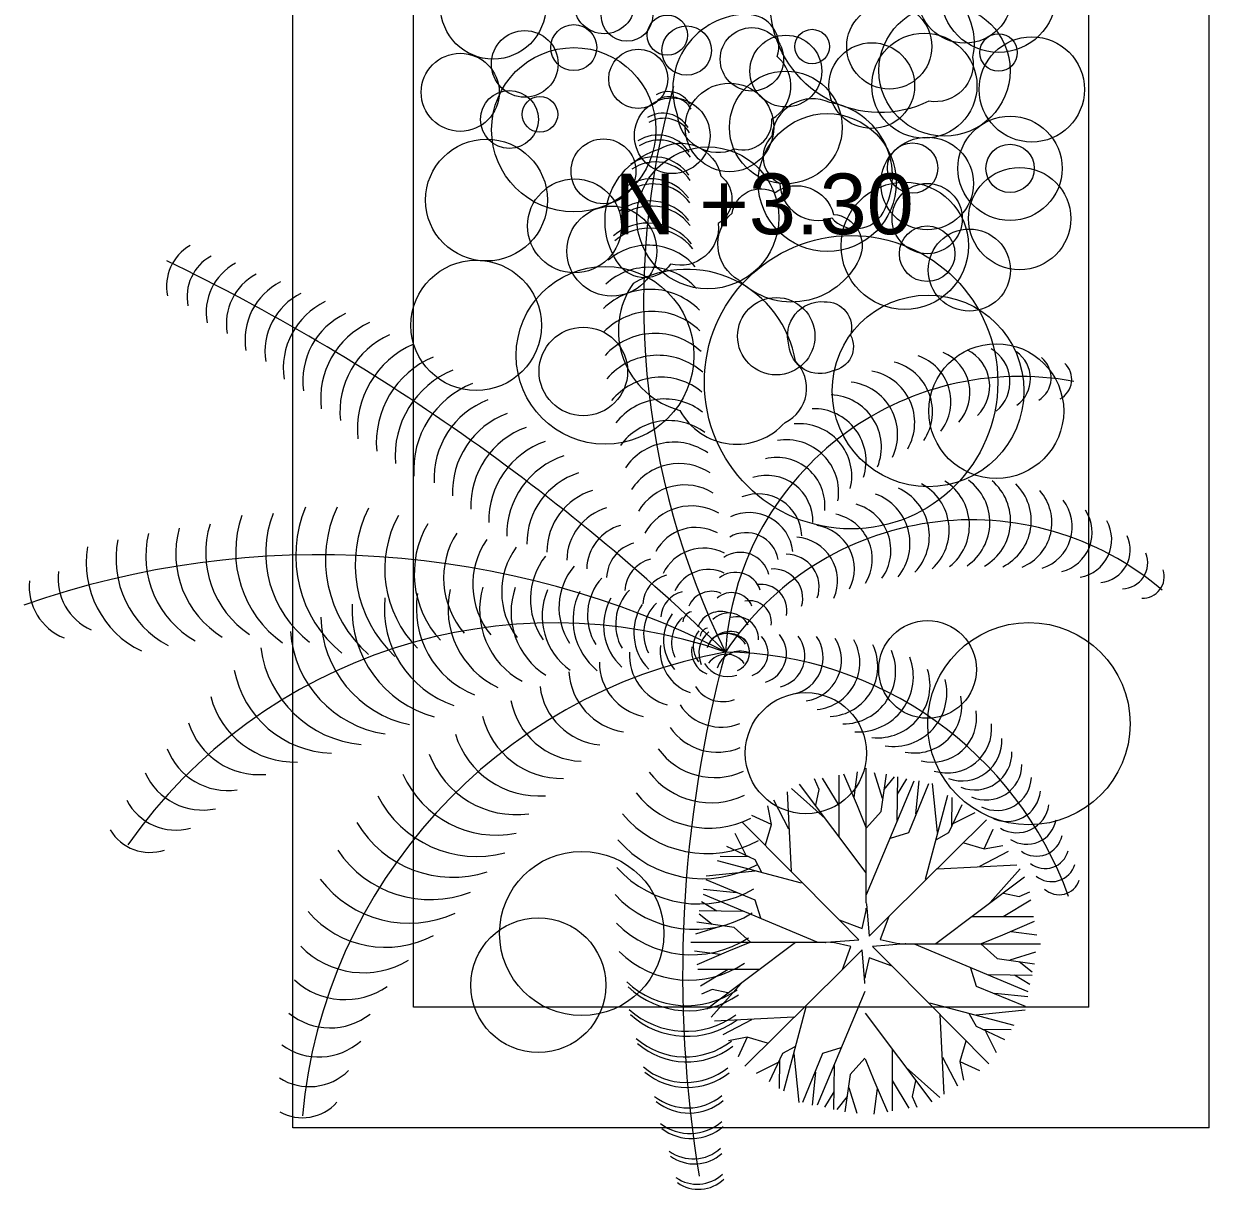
# Model space of a CAD drawing. Header units: millimetres. Extents: x 19901 to 42199, y 14545 to 21214.
# Drawn here: x 26856.83 to 26902.11, y 20127.71 to 20172.23 of the extents above; entities that cross this region are included whole.
import ezdxf

# ---------------------------------------------------------------- set-up
doc = ezdxf.new("R2010")
doc.units = ezdxf.units.MM
for name, color, linetype, lineweight in [('PROIEZIONI', 145, 'Continuous', 13), ('VEGETAZIONE', 94, 'Continuous', 5), ('Wall', 7, 'Continuous', 20)]:
    doc.layers.add(name, color=color, linetype=linetype, lineweight=lineweight)
doc.styles.add('ARCHI', font='Arial.ttf')

msp = doc.modelspace()

# ---------------------------------------------------------------- linework, layer by layer
at = {"layer": 'PROIEZIONI'}
for p, q in [((26867.107, 20130.058), (26867.107, 20349.058)), ((26902.107, 20130.058), (26902.107, 20349.058)), ((26871.71, 20134.664), (26871.71, 20344.455)), ((26897.504, 20134.664), (26897.504, 20344.455)), ((26897.504, 20134.664), (26871.71, 20134.664)), ((26902.107, 20130.058), (26867.107, 20130.058))]:
    msp.add_line(p, q, dxfattribs=at)
at = {"layer": 'VEGETAZIONE'}
for p, q in [((26887.973, 20141.156), (26887.973, 20143.529)), ((26888.674, 20142.352), (26888.153, 20143.564)), ((26888.544, 20142.672), (26888.674, 20143.657)), ((26889.009, 20138.656), (26889.009, 20143.797)), ((26889.625, 20142.64), (26889.322, 20143.618)), ((26889.578, 20142.135), (26889.782, 20143.569)), ((26889, 20139.798), (26886.458, 20143.179)), ((26887.207, 20142.975), (26887.028, 20143.389)), ((26887.973, 20142.369), (26887.338, 20143.418)), ((26889.019, 20138.974), (26890.838, 20143.308)), ((26889.689, 20142.982), (26890.086, 20143.471)), ((26890.185, 20141.793), (26890.214, 20143.471)), ((26890.196, 20142.803), (26890.552, 20143.39)), ((26890.628, 20141.337), (26891.397, 20143.211)), ((26890.902, 20142.054), (26891.03, 20143.308)), ((26891.73, 20141.337), (26891.537, 20143.211)), ((26886.148, 20139.862), (26886.002, 20142.894)), ((26887.436, 20141.873), (26886.148, 20143.022)), ((26887.077, 20142.381), (26887.207, 20142.975)), ((26891.269, 20139.56), (26892.126, 20142.771)), ((26892.272, 20141.565), (26892.289, 20142.673)), ((26885.382, 20141.646), (26885.252, 20142.352)), ((26886.051, 20141.471), (26885.48, 20142.573)), ((26889, 20141.535), (26888.674, 20142.352)), ((26892.161, 20141.337), (26892.668, 20142.412)), ((26887.973, 20137.997), (26884.274, 20141.728)), ((26884.633, 20141.984), (26884.633, 20141.984)), ((26885.382, 20141.646), (26884.633, 20141.984)), ((26889.019, 20141.516), (26889.578, 20142.135)), ((26889.864, 20138.126), (26893.595, 20141.825)), ((26892.353, 20141.695), (26893.164, 20142.102)), ((26884.405, 20140.486), (26883.997, 20141.296)), ((26885.154, 20140.865), (26885.382, 20141.646)), ((26889.928, 20141.125), (26890.628, 20141.337)), ((26891.683, 20141.076), (26892.161, 20141.337)), ((26893.514, 20140.717), (26893.852, 20141.467)), ((26893.852, 20141.467), (26893.852, 20141.467)), ((26892.732, 20140.946), (26893.514, 20140.717)), ((26893.514, 20140.717), (26894.219, 20140.848)), ((26884.535, 20140.404), (26883.427, 20140.422)), ((26884.763, 20140.294), (26883.688, 20140.801)), ((26893.339, 20140.049), (26894.441, 20140.62)), ((26886.539, 20139.402), (26883.329, 20140.259)), ((26885.024, 20139.815), (26884.763, 20140.294)), ((26891.73, 20139.952), (26894.761, 20140.098)), ((26893.741, 20138.664), (26894.889, 20139.952)), ((26884.763, 20139.862), (26882.889, 20139.67)), ((26884.763, 20138.76), (26882.889, 20139.53)), ((26891.665, 20137.1), (26895.047, 20139.642)), ((26884.046, 20139.034), (26882.792, 20139.163)), ((26894.248, 20139.023), (26894.843, 20138.892)), ((26894.843, 20138.892), (26895.257, 20139.072)), ((26883.297, 20138.329), (26882.71, 20138.684)), ((26887.126, 20137.151), (26882.792, 20138.97)), ((26884.975, 20138.061), (26884.763, 20138.76)), ((26889.01, 20138.62), (26889.112, 20137.377)), ((26894.236, 20138.126), (26895.286, 20138.762)), ((26884.307, 20138.317), (26882.629, 20138.346)), ((26883.117, 20137.822), (26882.629, 20138.218)), ((26888.853, 20137.676), (26888.999, 20138.361)), ((26889.112, 20137.377), (26889.864, 20138.126)), ((26889.864, 20138.126), (26889.543, 20137.247)), ((26893.024, 20138.126), (26895.397, 20138.126)), ((26883.46, 20137.757), (26882.482, 20137.454)), ((26883.965, 20137.711), (26882.531, 20137.915)), ((26884.584, 20137.151), (26883.965, 20137.711)), ((26888.723, 20137.244), (26887.973, 20137.997)), ((26887.973, 20137.997), (26888.853, 20137.676)), ((26894.219, 20137.426), (26895.432, 20137.947)), ((26887.48, 20137.143), (26888.723, 20137.244)), ((26889.543, 20137.247), (26890.228, 20137.101)), ((26893.403, 20137.1), (26894.219, 20137.426)), ((26894.54, 20137.556), (26895.525, 20137.426)), ((26887.444, 20137.142), (26882.303, 20137.142)), ((26883.428, 20136.676), (26882.442, 20136.807)), ((26883.748, 20136.807), (26882.536, 20136.285)), ((26886.302, 20137.132), (26882.92, 20134.59)), ((26884.564, 20137.132), (26883.748, 20136.807)), ((26888.424, 20136.986), (26887.739, 20137.132)), ((26888.103, 20136.106), (26888.424, 20136.986)), ((26888.855, 20136.855), (26888.103, 20136.106)), ((26888.957, 20135.612), (26888.855, 20136.855)), ((26890.488, 20137.089), (26889.244, 20136.988)), ((26889.244, 20136.988), (26889.994, 20136.236)), ((26890.32, 20137.091), (26895.665, 20137.091)), ((26890.841, 20137.081), (26895.176, 20135.262)), ((26893.383, 20137.081), (26894.002, 20136.522)), ((26894.508, 20136.475), (26895.485, 20136.778)), ((26889.114, 20136.557), (26888.968, 20135.872)), ((26889.994, 20136.236), (26889.114, 20136.557)), ((26894.002, 20136.522), (26895.436, 20136.317)), ((26894.85, 20136.411), (26895.339, 20136.014)), ((26884.943, 20136.106), (26882.571, 20136.106)), ((26883.731, 20136.106), (26882.681, 20135.47)), ((26888.103, 20136.106), (26884.372, 20132.407)), ((26889.994, 20136.236), (26893.693, 20132.505)), ((26892.992, 20136.172), (26893.204, 20135.472)), ((26893.66, 20135.915), (26895.339, 20135.886)), ((26894.671, 20135.904), (26895.257, 20135.548)), ((26884.226, 20135.568), (26883.078, 20134.281)), ((26893.204, 20135.472), (26895.078, 20134.703)), ((26883.124, 20135.34), (26882.711, 20135.161)), ((26883.719, 20135.21), (26883.124, 20135.34)), ((26888.949, 20135.259), (26887.13, 20130.924)), ((26893.921, 20135.198), (26895.176, 20135.07)), ((26886.698, 20134.672), (26885.841, 20131.462)), ((26891.428, 20134.831), (26894.638, 20133.974)), ((26893.204, 20134.37), (26895.078, 20134.563)), ((26886.238, 20134.281), (26883.206, 20134.134)), ((26884.629, 20134.183), (26883.527, 20133.613)), ((26888.967, 20134.434), (26891.509, 20131.053)), ((26891.819, 20134.37), (26891.966, 20131.339)), ((26892.943, 20134.417), (26893.204, 20133.939)), ((26893.204, 20133.939), (26894.28, 20133.432)), ((26893.432, 20133.828), (26894.54, 20133.811)), ((26893.563, 20133.746), (26893.97, 20132.936)), ((26884.454, 20133.515), (26883.748, 20133.385)), ((26884.454, 20133.515), (26884.116, 20132.765)), ((26885.235, 20133.287), (26884.454, 20133.515)), ((26886.284, 20133.157), (26885.806, 20132.896)), ((26892.813, 20133.367), (26892.585, 20132.586)), ((26884.116, 20132.765), (26884.116, 20132.765)), ((26885.806, 20132.896), (26885.299, 20131.82)), ((26885.696, 20132.668), (26885.678, 20131.56)), ((26886.238, 20132.896), (26886.43, 20131.022)), ((26887.34, 20132.896), (26886.57, 20131.022)), ((26888.039, 20133.108), (26887.34, 20132.896)), ((26888.949, 20132.717), (26888.389, 20132.097)), ((26888.967, 20132.697), (26889.293, 20131.881)), ((26889.994, 20133.076), (26889.994, 20130.703)), ((26891.917, 20132.761), (26892.487, 20131.659)), ((26885.614, 20132.537), (26884.804, 20132.13)), ((26887.783, 20132.44), (26887.754, 20130.761)), ((26890.532, 20132.359), (26891.819, 20131.21)), ((26892.585, 20132.586), (26892.715, 20131.881)), ((26892.585, 20132.586), (26893.334, 20132.248)), ((26893.334, 20132.248), (26893.334, 20132.248)), ((26887.066, 20132.179), (26886.937, 20130.924)), ((26888.389, 20132.097), (26888.185, 20130.663)), ((26889.293, 20131.881), (26889.815, 20130.668)), ((26889.994, 20131.863), (26890.629, 20130.814)), ((26890.89, 20131.852), (26890.76, 20131.257)), ((26887.771, 20131.429), (26887.415, 20130.843)), ((26888.342, 20131.592), (26888.646, 20130.614)), ((26889.424, 20131.56), (26889.293, 20130.575)), ((26888.278, 20131.25), (26887.882, 20130.761)), ((26890.76, 20131.257), (26890.939, 20130.843))]:
    msp.add_line(p, q, dxfattribs=at)
for points in [[(26885.368, 20172.57, -0.520567), (26890.35, 20173.951, -0.520567), (26893.064, 20170.959, -0.520567), (26891.397, 20169.275, -0.520567)], [(26881.785, 20168.772, 0.520567), (26883.989, 20167.457, 0.520567), (26885.405, 20168.597, 0.520567), (26885.603, 20170.979, 0.520567), (26884.468, 20172.588, 0.520567)], [(26887.615, 20169.223, 0.520567), (26885.395, 20167.935, 0.520567), (26885.703, 20166.144, 0.520567), (26887.69, 20164.814, 0.520567), (26889.648, 20165.024, 0.520567)], [(26881.102, 20167.44, -0.520567), (26883.455, 20166.417, -0.520567), (26883.356, 20164.602, -0.520567), (26881.536, 20163.052, -0.520567), (26879.567, 20163.035, -0.520567)], [(26884.136, 20162.442, -0.520567), (26883.887, 20164.996, -0.520567), (26885.522, 20165.79, -0.520567), (26887.761, 20164.952, -0.520567), (26888.732, 20163.24, -0.520567)], [(26880.106, 20162.314, 0.520567), (26881.89, 20157.462, 0.520567), (26885.904, 20157.003, 0.520567), (26886.299, 20159.339, 0.520567)], [(26886.054, 20159.95, -0.520567), (26887.399, 20161.616, -0.520567), (26888.402, 20160.339, -0.520567), (26887.727, 20158.979, -0.520567)]]:
    msp.add_lwpolyline(points, format="xyb", close=True, dxfattribs=at)
for centre, radius in [((26894.059, 20173.332), 2.197), ((26874.759, 20172.891), 2.009), ((26892.77, 20173.286), 1.793), ((26879.004, 20173.011), 1.159), ((26879.868, 20172.544), 0.982), ((26889.885, 20171.364), 1.625), ((26881.411, 20171.796), 0.769), ((26891.993, 20170.441), 2.504), ((26877.837, 20171.321), 0.879), ((26882.148, 20171.208), 0.943), ((26884.639, 20170.874), 1.211), ((26875.964, 20170.701), 1.273), ((26885.936, 20170.425), 1.372), ((26886.94, 20171.36), 0.66), ((26891.225, 20169.868), 2.009), ((26895.329, 20169.723), 2.01), ((26894.059, 20171.135), 0.715), ((26877.837, 20168.183), 3.139), ((26880.3, 20170.128), 1.13), ((26889.217, 20169.868), 1.638), ((26873.5, 20169.614), 1.491), ((26885.936, 20168.273), 2.152), ((26883.784, 20168.273), 1.691), ((26875.378, 20168.578), 1.106), ((26876.544, 20168.772), 0.68), ((26881.596, 20167.956), 1.445), ((26887.518, 20166.165), 2.636), ((26894.499, 20166.708), 1.992), ((26874.504, 20165.497), 2.327), ((26878.973, 20166.597), 1.239), ((26882.957, 20164.817), 2.711), ((26891.332, 20166.132), 1.77), ((26890.775, 20166.72), 0.96), ((26894.499, 20166.708), 0.924), ((26894.865, 20164.79), 1.953), ((26877.867, 20164.511), 1.792), ((26890.479, 20163.753), 2.433), ((26891.332, 20164.79), 1.342), ((26879.291, 20163.547), 1.72), ((26891.332, 20163.447), 1.061), ((26892.942, 20162.823), 1.569), ((26888.427, 20158.539), 5.603), ((26874.109, 20160.712), 2.491), ((26879.032, 20159.566), 3.394), ((26885.57, 20160.297), 1.477), ((26891.368, 20158.207), 3.661), ((26878.202, 20158.95), 1.692), ((26893.973, 20157.437), 2.574), ((26891.35, 20147.568), 1.867), ((26895.22, 20145.495), 3.864), ((26886.7, 20144.369), 2.313), ((26878.14, 20137.481), 3.136), ((26876.483, 20135.507), 2.577)]:
    msp.add_circle(centre, radius, dxfattribs=at)
for centre, radius, start, end in [((26910.665, 20161.607), 30.162, 164.1567, 206.3219), ((26881.448, 20168.701), 0.938, 29.0937, 119.7906), ((26881.501, 20168.509), 0.938, 29.0937, 119.7906), ((26881.236, 20167.689), 1.125, 30.7091, 121.406), ((26881.289, 20167.496), 1.125, 30.7091, 121.406), ((26881.05, 20166.577), 1.406, 32.3244, 123.0214), ((26881.103, 20166.384), 1.406, 32.3244, 123.0214), ((26880.909, 20165.553), 1.594, 33.9398, 124.6368), ((26880.962, 20165.36), 1.594, 33.9398, 124.6368), ((26880.804, 20164.572), 1.735, 35.5552, 126.2522), ((26880.857, 20164.379), 1.735, 35.5552, 126.2522), ((26880.731, 20163.588), 1.875, 37.1706, 127.8676), ((26880.784, 20163.396), 1.875, 37.1706, 127.8676), ((26880.691, 20162.509), 2.11, 38.786, 129.483), ((26880.744, 20162.317), 2.11, 38.786, 129.483), ((26864.061, 20162.212), 1.776, 119.6151, 191.9704), ((26880.688, 20161.43), 2.344, 40.4014, 131.0983), ((26826.784, 20089.783), 81.535, 45.79693, 64.18022), ((26864.844, 20161.804), 1.776, 118.9945, 191.3497), ((26865.928, 20161.208), 2.131, 118.3738, 190.729), ((26866.7, 20160.78), 2.131, 117.7531, 190.1083), ((26880.712, 20160.491), 2.438, 42.0167, 132.7137), ((26867.769, 20160.157), 2.486, 117.1324, 189.4876), ((26868.529, 20159.709), 2.486, 116.5117, 188.867), ((26880.769, 20159.508), 2.578, 43.6321, 134.3291), ((26869.583, 20159.061), 2.841, 115.891, 188.2463), ((26880.84, 20158.666), 2.578, 45.2475, 135.9445), ((26870.331, 20158.593), 2.841, 115.2703, 187.6256), ((26871.368, 20157.918), 3.196, 114.6496, 187.0049), ((26872.103, 20157.431), 3.196, 114.0289, 186.3842), ((26880.935, 20157.826), 2.578, 46.8629, 137.5599), ((26873.123, 20156.731), 3.551, 113.4082, 185.7635), ((26873.846, 20156.225), 3.551, 112.7876, 185.1428), ((26881.054, 20156.989), 2.578, 48.4783, 139.1753), ((26890.402, 20157.801), 1.838, 322.0869, 71.3477), ((26891.299, 20158.135), 1.67, 318.0452, 67.306), ((26892.179, 20158.385), 1.545, 314.0036, 63.2644), ((26893.035, 20158.558), 1.462, 309.9619, 59.2227), ((26894.026, 20158.672), 1.253, 305.9202, 55.181), ((26895.065, 20158.701), 1.002, 301.8786, 51.1394), ((26874.563, 20155.712), 3.551, 112.1669, 184.5221), ((26888.852, 20156.994), 2.005, 330.1702, 79.431), ((26889.574, 20157.411), 1.963, 326.1286, 75.3894), ((26896.02, 20158.646), 0.835, 297.8369, 47.0977), ((26875.274, 20155.19), 3.551, 111.5462, 183.9014), ((26881.166, 20156.294), 2.438, 50.0937, 140.7906), ((26894.855, 20147.514), 11.247, 79.334, 176.3334), ((26888.199, 20156.548), 2.005, 334.2119, 83.4727), ((26887.579, 20156.056), 2.005, 338.2536, 87.5144), ((26875.699, 20154.879), 3.196, 110.9255, 183.2807), ((26881.305, 20155.555), 2.344, 51.7091, 142.406), ((26876.402, 20154.345), 3.196, 110.3048, 182.6601), ((26886.995, 20155.522), 2.005, 342.2952, 91.556), ((26877.098, 20153.804), 3.196, 109.6841, 182.0394), ((26881.474, 20154.775), 2.297, 53.3244, 144.0214), ((26886.45, 20154.948), 2.005, 346.3369, 95.5977), ((26877.789, 20153.255), 3.196, 109.0634, 181.4187), ((26881.665, 20154), 2.25, 54.9398, 145.6368), ((26885.947, 20154.337), 2.005, 350.3786, 99.6394), ((26878.473, 20152.699), 3.196, 108.4427, 180.798), ((26881.86, 20153.274), 2.156, 56.5552, 147.2522), ((26885.591, 20153.824), 1.838, 354.4202, 103.681), ((26878.883, 20152.367), 2.841, 107.822, 180.1773), ((26885.215, 20153.225), 1.754, 358.4619, 107.7227), ((26879.292, 20152.034), 2.486, 107.2014, 179.5566), ((26882.074, 20152.553), 2.063, 58.1706, 148.8676), ((26889.412, 20152.662), 2.005, 316.5698, 65.8306), ((26890.17, 20152.89), 2.005, 312.5281, 61.7889), ((26890.942, 20153.064), 2.005, 308.4865, 57.7473), ((26891.724, 20153.183), 2.005, 304.4448, 53.7056), ((26892.513, 20153.246), 2.005, 300.4031, 49.6639), ((26893.346, 20153.249), 1.963, 296.3615, 45.6223), ((26894.259, 20153.177), 1.838, 292.3198, 41.5806), ((26884.878, 20152.604), 1.67, 2.5036, 111.7644), ((26888.672, 20152.382), 2.005, 320.6115, 69.8723), ((26895.203, 20153.021), 1.67, 288.2781, 37.5389), ((26870.345, 20152.004), 4.273, 159.0843, 232.5995), ((26872.023, 20151.907), 4.807, 157.1676, 230.6829), ((26873.162, 20151.758), 4.807, 155.251, 228.7662), ((26874.296, 20151.571), 4.807, 153.3343, 226.8495), ((26879.7, 20151.7), 2.131, 106.5807, 178.9359), ((26882.341, 20151.751), 2.063, 59.786, 150.483), ((26884.544, 20151.888), 1.67, 6.5452, 115.806), ((26887.485, 20151.78), 1.754, 328.6948, 77.9556), ((26888.108, 20152.114), 1.838, 324.6531, 73.9139), ((26896.091, 20152.801), 1.545, 284.2365, 33.4973), ((26867.52, 20152.024), 3.739, 162.9176, 236.4329), ((26869.199, 20152.058), 4.273, 161.001, 234.5162), ((26874.891, 20151.403), 4.273, 151.4176, 224.9329), ((26875.483, 20151.233), 3.739, 149.501, 223.0162), ((26880.107, 20151.364), 1.776, 105.96, 178.3152), ((26893.017, 20142.036), 11.247, 49.5669, 146.5663), ((26886.883, 20151.408), 1.67, 332.7365, 81.9973), ((26896.92, 20152.527), 1.462, 280.1948, 29.4556), ((26865.232, 20151.907), 3.739, 166.751, 240.2662), ((26866.375, 20151.985), 3.739, 164.8343, 238.3495), ((26876.072, 20151.06), 3.205, 147.5843, 221.0995), ((26882.498, 20151.257), 1.735, 61.4014, 152.0983), ((26884.415, 20151.539), 1.253, 10.5869, 119.8477), ((26886.238, 20150.953), 1.67, 336.7781, 86.0389), ((26897.837, 20152.134), 1.253, 276.1531, 25.4139), ((26862.957, 20151.636), 3.739, 170.5843, 244.0995), ((26864.092, 20151.79), 3.739, 168.6676, 242.1829), ((26877.024, 20150.809), 3.044, 145.6676, 219.1829), ((26877.968, 20150.531), 2.884, 143.751, 217.2662), ((26880.512, 20151.027), 1.421, 105.3393, 177.6945), ((26882.801, 20150.467), 1.735, 63.0167, 153.7137), ((26868.136, 20117.778), 34.171, 63.0343, 109.3216), ((26878.852, 20150.242), 2.671, 141.8343, 215.3495), ((26881.096, 20150.515), 1.314, 104.7186, 177.0738), ((26884.195, 20150.912), 1.128, 14.6286, 123.8894), ((26885.953, 20150.713), 1.253, 340.8198, 90.0806), ((26898.753, 20151.643), 1.002, 272.1115, 21.3723), ((26860.28, 20151.029), 2.136, 172.501, 246.0162), ((26879.729, 20149.93), 2.457, 139.9176, 213.4329), ((26882.978, 20149.979), 1.406, 64.6321, 155.3291), ((26884.012, 20150.275), 1.002, 18.6702, 127.931), ((26885.451, 20150.279), 1.128, 344.8615, 94.1223), ((26899.555, 20151.121), 0.835, 268.0698, 17.3306), ((26859.172, 20150.748), 2.136, 174.4176, 247.9329), ((26880.495, 20149.631), 2.136, 138.001, 211.5162), ((26881.675, 20149.998), 1.207, 104.0979, 176.4532), ((26884.975, 20149.816), 1.002, 348.9031, 98.1639), ((26875.371, 20149.886), 3.546, 170.6284, 248.0233), ((26876.368, 20149.891), 3.333, 167.2647, 244.6596), ((26877.361, 20149.85), 3.12, 163.9011, 241.296), ((26878.277, 20149.752), 2.836, 160.5374, 237.9324), ((26879.183, 20149.616), 2.553, 157.1738, 234.5687), ((26880.291, 20149.455), 2.482, 153.8102, 231.2051), ((26881.305, 20149.298), 1.869, 136.0843, 209.5995), ((26882.224, 20149.501), 1.065, 103.4772, 175.8325), ((26883.094, 20149.615), 0.938, 66.2475, 156.9445), ((26883.872, 20149.668), 0.835, 22.7119, 131.9727), ((26873.626, 20149.86), 4.255, 177.3556, 254.7505), ((26874.502, 20149.889), 3.9, 173.992, 251.3869), ((26881.103, 20149.235), 2.127, 150.4465, 227.8415), ((26882.115, 20148.975), 1.986, 147.0829, 224.4778), ((26882.107, 20148.945), 1.602, 134.1676, 207.6829), ((26884.552, 20149.359), 0.835, 352.9448, 102.2056), ((26872.435, 20149.622), 4.255, 180.7193, 258.1142), ((26882.969, 20148.681), 1.702, 143.7193, 221.1142), ((26882.852, 20148.597), 1.282, 132.251, 205.7662), ((26882.422, 20149.355), 0.426, 102.8565, 175.2118), ((26883.443, 20148.843), 0.938, 67.8629, 158.5599), ((26883.747, 20148.889), 0.835, 26.7536, 136.0144), ((26884.057, 20148.744), 0.835, 356.9865, 106.2473), ((26877.085, 20129.465), 19.877, 70.7737, 144.979), ((26871.26, 20149.315), 4.255, 184.0829, 261.4778), ((26883.343, 20148.441), 0.945, 140.3556, 217.7505), ((26883.684, 20148.185), 1.068, 130.3343, 203.8495), ((26883.015, 20148.8), 0.355, 102.2358, 174.5911), ((26883.814, 20148.08), 0.938, 69.4783, 160.1753), ((26883.678, 20148.102), 0.835, 30.7952, 140.056), ((26883.714, 20148.01), 0.938, 39.7112, 130.4082), ((26883.793, 20148.219), 0.756, 292.6963, 46.0431), ((26884.34, 20148.197), 0.915, 289.8392, 43.186), ((26884.825, 20148.165), 1.134, 286.982, 40.3288), ((26885.432, 20148.095), 1.229, 284.1249, 37.4717), ((26885.944, 20148.022), 1.418, 281.2677, 34.6145), ((26886.487, 20147.923), 1.573, 278.4106, 31.7574), ((26886.96, 20147.829), 1.8, 275.5535, 28.9003), ((26887.542, 20147.675), 1.905, 272.6963, 26.0431), ((26870.106, 20148.939), 4.255, 187.4465, 264.8415), ((26887.267, 20128.692), 19.877, 100.5408, 174.7461), ((26881.947, 20148.124), 1.986, 176.85, 254.2449), ((26882.834, 20148.294), 1.702, 173.4864, 250.8813), ((26929.131, 20135.918), 47.137, 164.8546, 189.4139), ((26883.278, 20148.271), 0.945, 170.1227, 247.5176), ((26883.664, 20147.313), 0.835, 34.8369, 144.0977), ((26884.206, 20147.329), 0.938, 71.0937, 161.7906), ((26883.425, 20134.083), 14.152, 19.8929, 89.1654), ((26888.119, 20147.498), 2.011, 269.8392, 23.186), ((26880.94, 20147.848), 2.127, 180.2136, 257.6086), ((26883.715, 20148.322), 1.03, 211.1017, 289.8411), ((26888.688, 20147.297), 2.117, 266.982, 20.3288), ((26868.703, 20148.268), 3.9, 190.8102, 268.2051), ((26880.125, 20147.635), 2.482, 183.5773, 260.9722), ((26889.431, 20146.964), 2.011, 264.1249, 17.4717), ((26890.041, 20146.665), 2.042, 261.2677, 14.6145), ((26879.083, 20147.225), 2.553, 186.9409, 264.3358), ((26883.527, 20147.573), 1.236, 212.2922, 291.0316), ((26867.191, 20147.345), 3.319, 194.1738, 271.5687), ((26878.229, 20146.893), 2.836, 190.3045, 267.6995), ((26890.854, 20146.176), 1.8, 258.4106, 11.7574), ((26883.468, 20147.251), 1.887, 213.4827, 292.2221), ((26891.53, 20145.723), 1.694, 255.5535, 8.9003), ((26865.828, 20146.384), 2.836, 197.5374, 274.9324), ((26877.385, 20146.524), 3.12, 193.6682, 271.0631), ((26883.318, 20146.594), 2.19, 214.6732, 293.4125), ((26892.1, 20145.305), 1.694, 252.6963, 6.0431), ((26876.503, 20146.067), 3.333, 197.0318, 274.4267), ((26892.659, 20144.833), 1.524, 250.4236, 3.7704), ((26864.627, 20145.422), 2.482, 200.9011, 278.296), ((26883.211, 20146.091), 2.654, 215.8637, 294.603), ((26875.64, 20145.567), 3.546, 200.3954, 277.7904), ((26893.151, 20144.381), 1.418, 248.1509, 1.4977), ((26863.67, 20144.607), 2.411, 204.2647, 281.6596), ((26874.884, 20145.139), 3.9, 203.7591, 281.154), ((26883.072, 20145.431), 2.957, 217.0541, 295.7935), ((26893.583, 20143.952), 1.371, 245.8781, 359.2249), ((26893.996, 20143.504), 1.323, 243.6054, 356.9522), ((26874.138, 20144.678), 4.255, 207.1227, 284.5176), ((26882.993, 20145.044), 3.538, 218.2446, 296.984), ((26894.389, 20143.039), 1.276, 241.3327, 354.6795), ((26862.649, 20143.557), 2.127, 207.6284, 285.0233), ((26894.762, 20142.558), 1.229, 239.06, 352.4067), ((26873.223, 20143.881), 4.255, 210.4864, 287.8813), ((26882.918, 20144.706), 4.17, 219.4351, 298.1744), ((26895.139, 20142.022), 1.134, 236.7872, 350.134), ((26861.651, 20142.351), 1.773, 210.992, 288.3869), ((26882.76, 20143.838), 4.265, 220.6256, 299.3649), ((26895.512, 20141.433), 0.998, 234.5145, 347.8613), ((26872.356, 20143.03), 4.255, 213.85, 291.2449), ((26895.836, 20140.867), 0.907, 232.2418, 345.5886), ((26882.593, 20142.779), 4.17, 221.816, 300.5554), ((26896.088, 20140.383), 0.923, 229.969, 343.3158), ((26871.54, 20142.131), 4.255, 217.2136, 294.6086), ((26896.369, 20139.778), 0.817, 227.6963, 341.0431), ((26882.461, 20141.81), 4.17, 223.0065, 301.7459), ((26889.451, 20138.656), 0.442, 180, 184.6649), ((26870.655, 20140.852), 3.9, 220.5773, 297.9722), ((26888.567, 20138.453), 0.442, 347.9659, 0), ((26882.334, 20140.67), 4, 224.197, 302.9363), ((26869.801, 20139.301), 3.319, 223.9409, 301.3358), ((26882.232, 20139.481), 3.784, 225.3875, 304.1268), ((26887.444, 20137.584), 0.442, 270, 274.6649), ((26887.647, 20136.699), 0.442, 77.9659, 90), ((26890.32, 20137.533), 0.442, 257.9659, 270), ((26890.524, 20136.649), 0.442, 90, 94.6649), ((26889.4, 20135.78), 0.442, 167.9659, 180), ((26869.095, 20137.789), 2.836, 227.3045, 304.6995), ((26882.149, 20138.052), 3.33, 226.5779, 305.3173), ((26882.202, 20137.859), 3.33, 226.5779, 305.3173), ((26888.516, 20135.576), 0.442, 0, 4.6649), ((26882.112, 20136.965), 3.219, 227.7684, 306.5078), ((26868.53, 20136.358), 2.482, 230.6682, 308.0631), ((26882.165, 20136.772), 3.219, 227.7684, 306.5078), ((26868.104, 20135.175), 2.411, 234.0318, 311.4267), ((26882.101, 20135.637), 2.868, 228.9589, 307.6983), ((26882.154, 20135.444), 2.868, 228.9589, 307.6983), ((26867.739, 20133.757), 2.127, 237.3954, 314.7904), ((26882.123, 20134.331), 2.54, 230.1494, 308.8887), ((26882.176, 20134.138), 2.54, 230.1494, 308.8887), ((26867.472, 20132.215), 1.773, 240.7591, 318.154), ((26882.187, 20132.838), 2.022, 231.3398, 310.0792), ((26882.241, 20132.645), 2.022, 231.3398, 310.0792), ((26882.272, 20131.695), 1.853, 232.5303, 311.2697), ((26882.325, 20131.502), 1.853, 232.5303, 311.2697), ((26882.395, 20130.414), 1.545, 233.7208, 312.4602), ((26882.448, 20130.222), 1.545, 233.7208, 312.4602), ((26882.547, 20129.306), 1.404, 234.9113, 313.6506), ((26882.601, 20129.113), 1.404, 234.9113, 313.6506)]:
    msp.add_arc(centre, radius, start, end, dxfattribs=at)
at = {"layer": 'Wall'}
msp.add_line((26902.107, 20130.342), (26902.107, 20436.343), dxfattribs=at)

# ---------------------------------------------------------------- texts
at = {"layer": 'VEGETAZIONE', "insert": (26879.392, 20166.511), "char_height": 2.3183, "width": 21.75521, "attachment_point": 1, "style": 'ARCHI'}
msp.add_mtext('N +3.30', dxfattribs=at)

doc.saveas('drawing.dxf')
